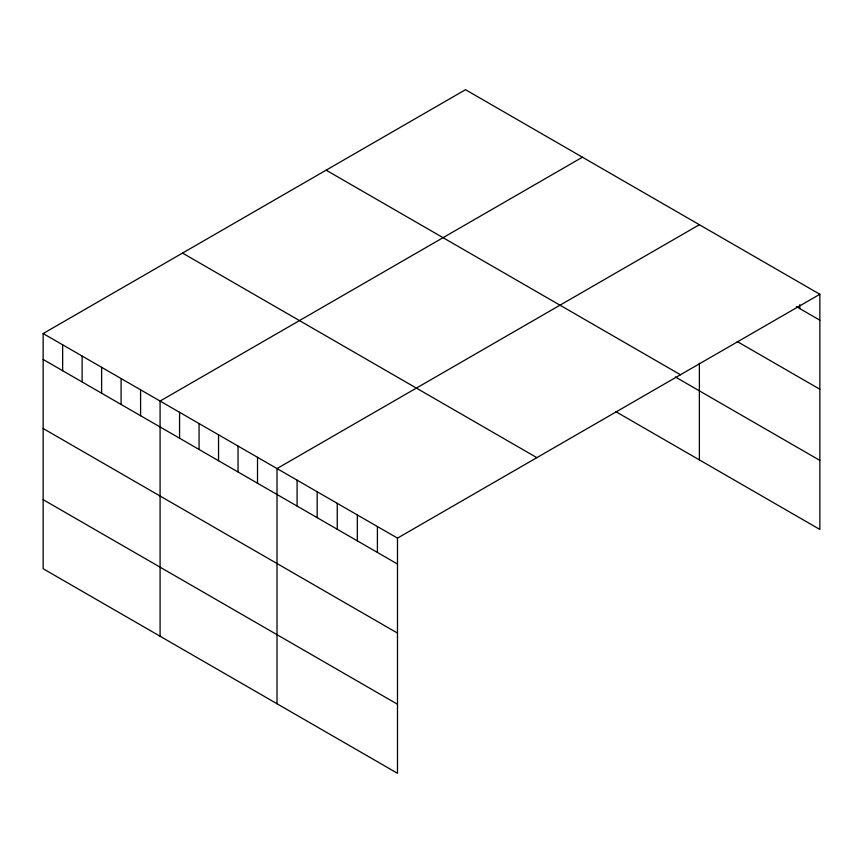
<?xml version="1.0" encoding="UTF-8"?>
<svg xmlns="http://www.w3.org/2000/svg" width="863" height="863" viewBox="0 0 863 863"><rect width="100%" height="100%" fill="white"/><g stroke="black" fill="none" stroke-linecap="round" stroke-linejoin="round"><path stroke-width="1.29" d="M43.15 333.55L397.487 538.124L397.487 773.302L43.15 568.728L43.15 333.55L465.513 89.698L819.85 294.272L819.85 529.451L615.686 411.575M582.439 157.206L160.087 401.058L160.087 636.236M699.375 224.725L277.012 468.566L277.012 703.744M397.487 538.124L819.85 294.272M796.42 306.656L819.85 320.184M737.304 341.586L819.85 389.245M326.128 170.173L680.476 374.747M675.298 376.937L819.85 460.389M182.525 253.075L536.872 457.66M43.15 359.461L397.487 564.035M43.15 428.512L397.487 633.086M43.15 499.666L397.487 704.24M799.774 304.704L799.774 308.587M699.375 363.172L699.375 459.893M377.411 526.527L377.411 552.439M357.325 514.941L357.325 540.842M337.25 503.345L337.25 529.256M317.174 491.759L317.174 517.66M297.088 480.162L297.088 506.063M257.519 457.314L257.519 483.226M238.037 446.063L238.037 471.975M218.544 434.812L218.544 460.723M199.062 423.56L199.062 449.472M179.569 412.309L179.569 438.221M140.593 389.806L140.593 415.718M121.1 378.555L121.1 404.467M101.618 367.304L101.618 393.215M82.125 356.052L82.125 381.964M62.643 344.801L62.643 370.712"/></g></svg>
